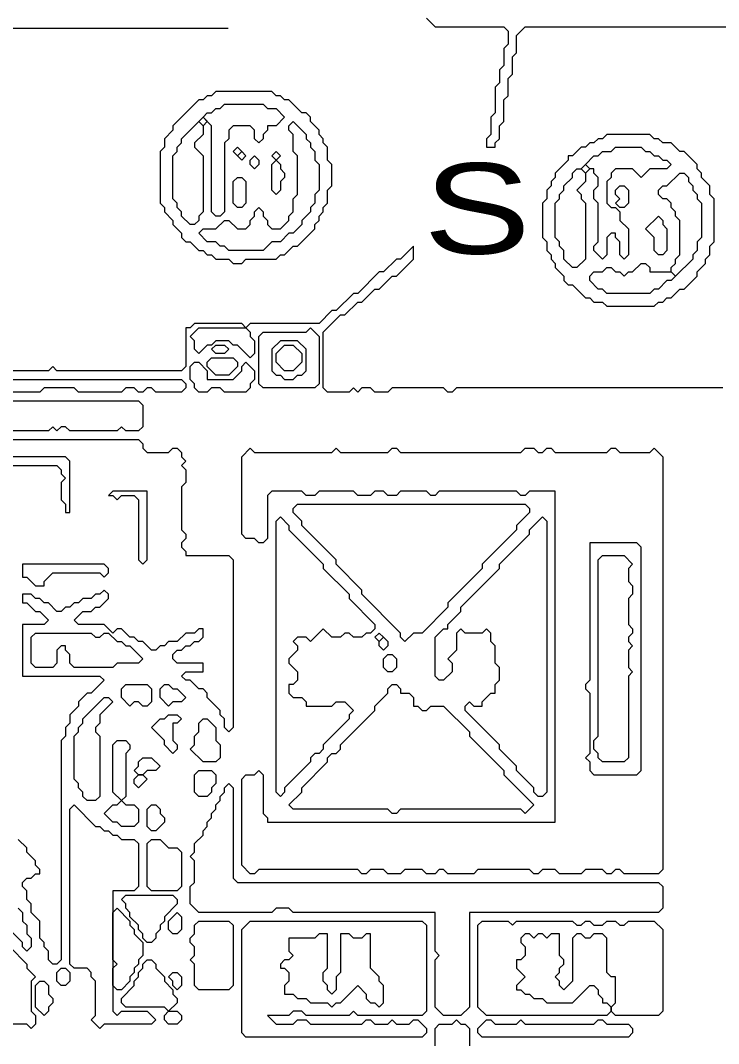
# Model space of a CAD drawing. Extents: x 20 to 3943, y 20 to 2783.
# Drawn here: x 2703.5 to 2866, y 1603.5 to 1841.5 of the extents above; entities that cross this region are included whole.
import ezdxf

# ---------------------------------------------------------------- set-up
doc = ezdxf.new("R2010")
doc.units = 0
for name, color, linetype, lineweight in [('OCR_TEXT', 6, 'Continuous', 0), ('TRACE_CURVE', 6, 'Continuous', 0), ('TRACE_STRAIGHT', 5, 'Continuous', 0), ('TRACE_TEXT_SYMBOL', 6, 'Continuous', 0)]:
    doc.layers.add(name, color=color, linetype=linetype, lineweight=lineweight)
doc.styles.add('wqy-unicode', font='wqy-unicode.lff')

msp = doc.modelspace()

# ---------------------------------------------------------------- linework, layer by layer
at = {"layer": 'TRACE_CURVE', "color": 6}
for points in [[(2798, 1842), (2800, 1840), (2816, 1840), (2817, 1839), (2817, 1836), (2816, 1835), (2816, 1831), (2815, 1830), (2815, 1827), (2814, 1826), (2814, 1820), (2813, 1819), (2813, 1815), (2812, 1814), (2812, 1812), (2814, 1812), (2814, 1813), (2815, 1814), (2815, 1817), (2816, 1818), (2816, 1823), (2817, 1824), (2817, 1828), (2818, 1829), (2818, 1833), (2819, 1834), (2819, 1838), (2821, 1840), (2936, 1840)], [(2774, 1756), (2774, 1769), (2778, 1773), (2779, 1773), (2782, 1776), (2783, 1776), (2786, 1779), (2787, 1779), (2790, 1782), (2791, 1782), (2795, 1786), (2795, 1789), (2792, 1786), (2791, 1786), (2788, 1783), (2787, 1783), (2782, 1778), (2781, 1778), (2777, 1774), (2776, 1774), (2773, 1771), (2757, 1771), (2756, 1770), (2755, 1771), (2744, 1771), (2743, 1770), (2742, 1770), (2742, 1761), (2741, 1760), (2712, 1760), (2711, 1761), (2710, 1760), (2701, 1760)], [(2701, 1758), (2741, 1758), (2742, 1757), (2742, 1756), (2741, 1755), (2735, 1755), (2734, 1756), (2733, 1756), (2732, 1755), (2731, 1755), (2730, 1756), (2728, 1756), (2727, 1755), (2717, 1755), (2716, 1756), (2709, 1756), (2708, 1755), (2695, 1755)], [(2867, 1756), (2805, 1756), (2804, 1755), (2803, 1755), (2802, 1756), (2790, 1756), (2789, 1755), (2786, 1755), (2785, 1756), (2783, 1756), (2782, 1755), (2781, 1756), (2780, 1755), (2775, 1755), (2774, 1756)], [(2712, 1738), (2713, 1737), (2713, 1736), (2714, 1735), (2713, 1734), (2713, 1730), (2714, 1729), (2714, 1727), (2715, 1727), (2715, 1739), (2714, 1740), (2683, 1740), (2681, 1742), (2681, 1743)], [(2682, 1744), (2731, 1744), (2732, 1743), (2732, 1742), (2733, 1741), (2738, 1741), (2739, 1742), (2740, 1742), (2741, 1741), (2741, 1740), (2742, 1739), (2741, 1738), (2742, 1737), (2742, 1734), (2741, 1733), (2741, 1723), (2742, 1722), (2742, 1721), (2741, 1720), (2741, 1719), (2742, 1718), (2742, 1717), (2752, 1717), (2753, 1716), (2753, 1677), (2752, 1676), (2751, 1677), (2751, 1679), (2750, 1680), (2750, 1681), (2747, 1684), (2747, 1685), (2746, 1686), (2745, 1686), (2743, 1688), (2742, 1688), (2741, 1689), (2742, 1690), (2746, 1690), (2746, 1692), (2740, 1692), (2739, 1693), (2739, 1694), (2740, 1695), (2741, 1695), (2742, 1696), (2743, 1696), (2744, 1697), (2745, 1697), (2746, 1698), (2746, 1700), (2745, 1700), (2744, 1699), (2742, 1699), (2740, 1697), (2738, 1697), (2737, 1696), (2736, 1696), (2735, 1695), (2734, 1695), (2732, 1697), (2731, 1697), (2730, 1698)], [(2757, 1742), (2758, 1741), (2776, 1741), (2777, 1742), (2778, 1741), (2789, 1741), (2790, 1742), (2791, 1742), (2792, 1741), (2820, 1741), (2821, 1742), (2823, 1742), (2824, 1741), (2825, 1741), (2826, 1742), (2827, 1742), (2828, 1741), (2840, 1741), (2841, 1742), (2842, 1742), (2843, 1741), (2850, 1741), (2851, 1742), (2853, 1740), (2853, 1644), (2852, 1643), (2844, 1643), (2843, 1644), (2842, 1644), (2841, 1643), (2840, 1643), (2839, 1644), (2835, 1644), (2834, 1643), (2829, 1643), (2828, 1644), (2825, 1644), (2824, 1643), (2823, 1643), (2822, 1644), (2810, 1644), (2809, 1643), (2803, 1643), (2802, 1644), (2801, 1644), (2800, 1643), (2798, 1643), (2797, 1644), (2793, 1644), (2792, 1643), (2789, 1643), (2788, 1644), (2785, 1644), (2784, 1643), (2783, 1643), (2782, 1644), (2759, 1644), (2758, 1643), (2757, 1643), (2755, 1645), (2755, 1665), (2756, 1666), (2758, 1666), (2759, 1667)], [(2759, 1667), (2760, 1666), (2760, 1657), (2761, 1656), (2761, 1655), (2828, 1655), (2828, 1732), (2822, 1732), (2821, 1731), (2820, 1731), (2819, 1732), (2801, 1732), (2800, 1731), (2799, 1731), (2798, 1732), (2792, 1732), (2791, 1731), (2789, 1731), (2788, 1732), (2786, 1732), (2785, 1731), (2782, 1731), (2781, 1732), (2773, 1732), (2772, 1731), (2770, 1731), (2769, 1732), (2762, 1732), (2761, 1731), (2761, 1721), (2760, 1720), (2759, 1720), (2758, 1721), (2756, 1721), (2755, 1722), (2755, 1740), (2757, 1742)], [(2683, 1738), (2712, 1738)], [(2730, 1698), (2729, 1698), (2727, 1700), (2726, 1700), (2725, 1699), (2723, 1701), (2717, 1701), (2716, 1702), (2718, 1704), (2720, 1704), (2721, 1705), (2722, 1705), (2724, 1707), (2724, 1708), (2723, 1709), (2722, 1708), (2721, 1708), (2720, 1707), (2718, 1707), (2717, 1706), (2716, 1706), (2715, 1705), (2714, 1705), (2713, 1704), (2712, 1704), (2710, 1706), (2709, 1706), (2708, 1707), (2707, 1707), (2706, 1708), (2704, 1708), (2704, 1706), (2705, 1706), (2707, 1704), (2708, 1704), (2710, 1702), (2709, 1701), (2704, 1701), (2704, 1689), (2722, 1689), (2723, 1688), (2720, 1685), (2719, 1685), (2717, 1683), (2717, 1682), (2715, 1680), (2715, 1678), (2714, 1677), (2714, 1675), (2713, 1674), (2713, 1623), (2712, 1622), (2711, 1622), (2710, 1623), (2710, 1625), (2709, 1626), (2709, 1627), (2708, 1628), (2708, 1632), (2706, 1634), (2706, 1636), (2705, 1637), (2705, 1639), (2704, 1640)], [(2704, 1640), (2704, 1641), (2705, 1642), (2706, 1642), (2707, 1643), (2708, 1643), (2708, 1644), (2707, 1645), (2707, 1646), (2705, 1648), (2705, 1649), (2703, 1651)], [(2703, 1635), (2704, 1634), (2704, 1632), (2705, 1631), (2705, 1629), (2706, 1628)], [(2706, 1628), (2706, 1626), (2705, 1625), (2704, 1626), (2704, 1627), (2699, 1632)], [(2810, 1631), (2811, 1632), (2817, 1632), (2818, 1631), (2819, 1632), (2832, 1632), (2833, 1631), (2834, 1631), (2835, 1632), (2836, 1632), (2837, 1631), (2839, 1631), (2840, 1632), (2842, 1632), (2843, 1631), (2844, 1631), (2845, 1632), (2851, 1632), (2853, 1630), (2853, 1611), (2852, 1610), (2842, 1610), (2841, 1611), (2841, 1612), (2842, 1613), (2842, 1619), (2841, 1619), (2840, 1620), (2840, 1628), (2839, 1629), (2837, 1629), (2836, 1628), (2835, 1628), (2834, 1629), (2833, 1629), (2832, 1628), (2832, 1618), (2830, 1616), (2829, 1617), (2829, 1618), (2828, 1619), (2829, 1620), (2829, 1621), (2830, 1622), (2830, 1623), (2829, 1624), (2829, 1629), (2827, 1629), (2826, 1628), (2825, 1629), (2824, 1629), (2823, 1628), (2822, 1629), (2821, 1629), (2820, 1628), (2820, 1627), (2821, 1626), (2821, 1624), (2820, 1623), (2819, 1623), (2819, 1621), (2821, 1619), (2819, 1617), (2819, 1616)], [(2819, 1616), (2820, 1616), (2821, 1615), (2822, 1615), (2823, 1614), (2825, 1614), (2826, 1613), (2832, 1613), (2836, 1617), (2837, 1617), (2838, 1616), (2838, 1615), (2839, 1614), (2839, 1613), (2840, 1613), (2841, 1612), (2841, 1611), (2840, 1610), (2812, 1610), (2810, 1612), (2810, 1631)], [(2800, 1603), (2800, 1607), (2801, 1608), (2804, 1608), (2805, 1609), (2806, 1608), (2807, 1608), (2808, 1607), (2808, 1603)]]:
    msp.add_lwpolyline(points, dxfattribs=at)
for points in [[(2745, 1770), (2756, 1770), (2757, 1769), (2757, 1768), (2758, 1767), (2758, 1764), (2757, 1763), (2754, 1766), (2753, 1766), (2752, 1767), (2749, 1767), (2748, 1766), (2747, 1766), (2745, 1764), (2744, 1765), (2744, 1767), (2743, 1768)], [(2770, 1769), (2771, 1770), (2773, 1768), (2773, 1757), (2772, 1756), (2760, 1756), (2759, 1757), (2759, 1768), (2760, 1769)], [(2748, 1765), (2749, 1766), (2751, 1766), (2752, 1765), (2751, 1764), (2749, 1764)], [(2743, 1761), (2744, 1762), (2745, 1762), (2747, 1760), (2747, 1758), (2753, 1758), (2755, 1760), (2755, 1761), (2756, 1762), (2758, 1760), (2758, 1758), (2757, 1757), (2757, 1756), (2756, 1755), (2751, 1755), (2750, 1756), (2748, 1756), (2747, 1755), (2745, 1755), (2744, 1756), (2744, 1757), (2743, 1758)], [(2747, 1762), (2748, 1763), (2753, 1763), (2754, 1762), (2754, 1761), (2752, 1759), (2749, 1759), (2747, 1761)], [(2685, 1752), (2686, 1753), (2731, 1753), (2732, 1752), (2732, 1747), (2731, 1746), (2728, 1746), (2727, 1747), (2726, 1746), (2715, 1746), (2714, 1747), (2713, 1747), (2712, 1746), (2711, 1747), (2710, 1746), (2691, 1746), (2690, 1747), (2689, 1746), (2687, 1746), (2685, 1748)], [(2767, 1728), (2768, 1729), (2821, 1729), (2822, 1728), (2822, 1727), (2819, 1724), (2819, 1723), (2811, 1715), (2811, 1714), (2803, 1706), (2803, 1705), (2797, 1699), (2795, 1699), (2793, 1697), (2792, 1698), (2792, 1699), (2783, 1708), (2783, 1709), (2777, 1715), (2777, 1716), (2769, 1724), (2769, 1725), (2767, 1727)], [(2763, 1725), (2764, 1726), (2766, 1724), (2766, 1723), (2774, 1715), (2774, 1714), (2780, 1708), (2780, 1707), (2786, 1701), (2786, 1700), (2785, 1699), (2784, 1699), (2783, 1698), (2781, 1698), (2780, 1699), (2779, 1699), (2778, 1698), (2776, 1698), (2774, 1700), (2771, 1697), (2770, 1698), (2768, 1698), (2767, 1697), (2768, 1696), (2768, 1695), (2766, 1693), (2766, 1692), (2768, 1690), (2768, 1688), (2767, 1687), (2766, 1687), (2766, 1685), (2767, 1684), (2769, 1684), (2770, 1683), (2770, 1682), (2776, 1682), (2777, 1683), (2779, 1683), (2781, 1681), (2780, 1680), (2780, 1679), (2774, 1673), (2774, 1672), (2773, 1671), (2772, 1671), (2771, 1670), (2771, 1669), (2765, 1663), (2765, 1662), (2764, 1661), (2763, 1662)], [(2825, 1726), (2826, 1725), (2826, 1662), (2825, 1661), (2824, 1661), (2823, 1662), (2823, 1663), (2819, 1667), (2819, 1668), (2815, 1672), (2815, 1673), (2807, 1681), (2807, 1682), (2808, 1683), (2809, 1682), (2811, 1682), (2811, 1683), (2813, 1685), (2814, 1685), (2814, 1687), (2815, 1688), (2815, 1691), (2814, 1692), (2814, 1696), (2813, 1697), (2813, 1699), (2812, 1700), (2811, 1699), (2807, 1699), (2806, 1700), (2805, 1699), (2805, 1695), (2803, 1693), (2804, 1692), (2804, 1690), (2802, 1688), (2801, 1688), (2800, 1689), (2800, 1698), (2802, 1700), (2803, 1700), (2803, 1701), (2806, 1704), (2806, 1705), (2815, 1714), (2815, 1715), (2822, 1722), (2822, 1723)], [(2706, 1698), (2707, 1699), (2720, 1699), (2721, 1698), (2722, 1698), (2723, 1699), (2724, 1699), (2726, 1697), (2727, 1697), (2728, 1696), (2729, 1696), (2732, 1693), (2731, 1692), (2726, 1692), (2725, 1691), (2716, 1691), (2715, 1692), (2715, 1694), (2714, 1695), (2714, 1696), (2713, 1696), (2712, 1695), (2712, 1692), (2711, 1691), (2707, 1691), (2706, 1692)], [(2786, 1698), (2787, 1699), (2788, 1698), (2787, 1697)], [(2787, 1697), (2788, 1698), (2789, 1697), (2789, 1696), (2788, 1695), (2787, 1696)], [(2788, 1693), (2789, 1694), (2790, 1694), (2791, 1693), (2791, 1691), (2790, 1690), (2789, 1690), (2788, 1691)], [(2727, 1686), (2728, 1687), (2733, 1687), (2734, 1686), (2734, 1683), (2733, 1682), (2732, 1682), (2731, 1683), (2730, 1683), (2729, 1682), (2727, 1684)], [(2736, 1686), (2737, 1687), (2738, 1687), (2739, 1686), (2740, 1686), (2742, 1684), (2741, 1683), (2739, 1683), (2738, 1682), (2736, 1684)], [(2789, 1686), (2790, 1687), (2791, 1687), (2792, 1686), (2792, 1685), (2794, 1685), (2795, 1684), (2795, 1682), (2796, 1682), (2797, 1681), (2798, 1681), (2799, 1682), (2802, 1682), (2808, 1676), (2808, 1675), (2816, 1667), (2816, 1666), (2823, 1659), (2821, 1657), (2820, 1658), (2792, 1658), (2791, 1657), (2790, 1657), (2789, 1658), (2767, 1658), (2766, 1659), (2769, 1662), (2769, 1663), (2775, 1669), (2775, 1670), (2776, 1671), (2777, 1671), (2778, 1672), (2778, 1673), (2786, 1681), (2786, 1682), (2789, 1685)], [(2723, 1684), (2724, 1684), (2725, 1683), (2722, 1680), (2722, 1678), (2721, 1677), (2721, 1676), (2722, 1675), (2722, 1661), (2721, 1660), (2719, 1660), (2718, 1661), (2718, 1662), (2717, 1663), (2717, 1664), (2716, 1665), (2716, 1675), (2717, 1676), (2717, 1677), (2718, 1678), (2718, 1679)], [(2737, 1679), (2738, 1680), (2740, 1680), (2741, 1679), (2740, 1678), (2739, 1678), (2739, 1674), (2740, 1673), (2740, 1672), (2739, 1671), (2737, 1673), (2737, 1674), (2734, 1677), (2736, 1679)], [(2745, 1678), (2746, 1679), (2747, 1679), (2749, 1677), (2749, 1674), (2750, 1673), (2750, 1670), (2749, 1669), (2746, 1669), (2743, 1672), (2744, 1673), (2744, 1675), (2745, 1676)], [(2725, 1673), (2726, 1674), (2728, 1674), (2729, 1673), (2729, 1672), (2728, 1671), (2728, 1661), (2727, 1660), (2725, 1662)], [(2731, 1669), (2732, 1670), (2734, 1670), (2736, 1668), (2735, 1667), (2733, 1667), (2732, 1666), (2731, 1666), (2730, 1667), (2731, 1668)], [(2730, 1665), (2731, 1666), (2732, 1666), (2733, 1665), (2731, 1663), (2730, 1664)], [(2744, 1666), (2745, 1667), (2748, 1667), (2749, 1666), (2749, 1664), (2748, 1663), (2748, 1662), (2747, 1661), (2745, 1661), (2744, 1662)], [(2751, 1663), (2752, 1664), (2753, 1663), (2753, 1642), (2754, 1641), (2852, 1641), (2853, 1640), (2853, 1635), (2852, 1634), (2808, 1634), (2808, 1612), (2806, 1610), (2802, 1610), (2800, 1612), (2800, 1623), (2801, 1624), (2800, 1625), (2800, 1634), (2767, 1634), (2766, 1635), (2763, 1635), (2762, 1634), (2745, 1634), (2743, 1636), (2743, 1640), (2744, 1641), (2744, 1646), (2743, 1647), (2744, 1648), (2744, 1650), (2746, 1652), (2746, 1653), (2747, 1654), (2747, 1655), (2748, 1656), (2748, 1657), (2749, 1658), (2749, 1659), (2750, 1660), (2750, 1661), (2751, 1662)], [(2715, 1658), (2716, 1659), (2721, 1654), (2722, 1654), (2723, 1653), (2724, 1653), (2725, 1652), (2726, 1652), (2727, 1651), (2730, 1651), (2731, 1650), (2731, 1640), (2730, 1639), (2725, 1639), (2725, 1611), (2726, 1610), (2727, 1611), (2733, 1611), (2735, 1609), (2734, 1608), (2723, 1608), (2722, 1607), (2720, 1609), (2721, 1610), (2721, 1618), (2720, 1619), (2720, 1620), (2719, 1621), (2716, 1621), (2715, 1622)], [(2726, 1659), (2727, 1660), (2728, 1659), (2730, 1659), (2731, 1658), (2731, 1655), (2730, 1654), (2727, 1654), (2726, 1655), (2725, 1655), (2723, 1657), (2725, 1659)], [(2733, 1658), (2734, 1659), (2735, 1659), (2736, 1658), (2736, 1657), (2737, 1656), (2737, 1655), (2735, 1653), (2734, 1653), (2733, 1654)], [(2733, 1650), (2734, 1651), (2736, 1651), (2738, 1649), (2740, 1649), (2741, 1648), (2741, 1640), (2740, 1639), (2734, 1639), (2733, 1640)], [(2727, 1637), (2728, 1638), (2739, 1638), (2740, 1637), (2740, 1636), (2737, 1633), (2737, 1632), (2736, 1631), (2736, 1630), (2735, 1629), (2735, 1628), (2734, 1627), (2733, 1627), (2732, 1628), (2732, 1629), (2731, 1630), (2731, 1631), (2729, 1633), (2729, 1634), (2728, 1635), (2728, 1636)], [(2725, 1634), (2726, 1635), (2729, 1632), (2729, 1631), (2730, 1630), (2730, 1629), (2732, 1627), (2732, 1624), (2731, 1623), (2731, 1622), (2730, 1621), (2730, 1620), (2729, 1619), (2729, 1618), (2727, 1616), (2726, 1616), (2725, 1617), (2725, 1621), (2726, 1622), (2725, 1623)], [(2740, 1634), (2741, 1633), (2741, 1630), (2740, 1629), (2739, 1629), (2738, 1630), (2738, 1632)], [(2744, 1631), (2745, 1632), (2752, 1632), (2753, 1631), (2753, 1617), (2752, 1616), (2745, 1616), (2744, 1617), (2744, 1622), (2743, 1623), (2744, 1624), (2744, 1626), (2743, 1627), (2743, 1628), (2744, 1629)], [(2757, 1632), (2797, 1632), (2798, 1631), (2798, 1611), (2797, 1610), (2782, 1610), (2781, 1611), (2780, 1610), (2770, 1610), (2769, 1611), (2767, 1611), (2766, 1610), (2761, 1610), (2763, 1608), (2767, 1608), (2768, 1609), (2770, 1609), (2771, 1608), (2783, 1608), (2784, 1609), (2785, 1609), (2786, 1608), (2789, 1608), (2790, 1609), (2791, 1608), (2794, 1608), (2795, 1609), (2796, 1609), (2798, 1607), (2798, 1606), (2797, 1605), (2756, 1605), (2755, 1606), (2755, 1630)], [(2697, 1629), (2698, 1630), (2701, 1627), (2701, 1626), (2705, 1622), (2705, 1621), (2707, 1619), (2706, 1618), (2706, 1611), (2707, 1610), (2707, 1608), (2706, 1607), (2705, 1608), (2692, 1608), (2691, 1607), (2689, 1609), (2694, 1614), (2694, 1615), (2695, 1616), (2695, 1617), (2696, 1618), (2696, 1620), (2697, 1621)], [(2712, 1620), (2713, 1621), (2714, 1621), (2715, 1620), (2715, 1618), (2714, 1617), (2713, 1617), (2712, 1618)], [(2732, 1622), (2733, 1623), (2734, 1623), (2735, 1622), (2735, 1621), (2737, 1619), (2737, 1618), (2739, 1616), (2739, 1615), (2740, 1614), (2740, 1613), (2738, 1611), (2737, 1612), (2728, 1612), (2727, 1613), (2727, 1614), (2730, 1617), (2730, 1618), (2731, 1619), (2731, 1620), (2732, 1621)], [(2738, 1619), (2739, 1620), (2740, 1620), (2741, 1619), (2741, 1617), (2740, 1616), (2739, 1617), (2739, 1618)], [(2707, 1617), (2708, 1618), (2709, 1618), (2710, 1617), (2710, 1615), (2711, 1614), (2711, 1613), (2710, 1612), (2710, 1611), (2709, 1610), (2707, 1612)], [(2737, 1610), (2738, 1611), (2740, 1611), (2741, 1610), (2741, 1609), (2740, 1608), (2738, 1608), (2737, 1609)], [(2812, 1609), (2813, 1609), (2814, 1608), (2819, 1608), (2820, 1609), (2821, 1608), (2837, 1608), (2838, 1609), (2839, 1609), (2840, 1608), (2845, 1608), (2846, 1607), (2846, 1606), (2845, 1605), (2811, 1605), (2810, 1606), (2810, 1607)]]:
    msp.add_lwpolyline(points, close=True, dxfattribs=at)
at = {"layer": 'TRACE_STRAIGHT', "color": 5}
msp.add_line((2540.62, 1839.68), (2751.88, 1839.71), dxfattribs=at)
at = {"layer": 'TRACE_TEXT_SYMBOL', "color": 6}
for points in [[(2749, 1825), (2748, 1824), (2747, 1824), (2746, 1823), (2745, 1823), (2739, 1817), (2739, 1816), (2737, 1814), (2737, 1812), (2736, 1811), (2736, 1799), (2737, 1798), (2737, 1797), (2739, 1795), (2739, 1794), (2741, 1792), (2741, 1791), (2742, 1790), (2743, 1790), (2745, 1788), (2746, 1788), (2747, 1787), (2748, 1787), (2749, 1786), (2752, 1786), (2753, 1785), (2755, 1785), (2756, 1786), (2763, 1786), (2764, 1787), (2765, 1787), (2767, 1789), (2768, 1789), (2772, 1793), (2772, 1794), (2773, 1795), (2773, 1796), (2774, 1797), (2774, 1798), (2775, 1799), (2775, 1802), (2776, 1803), (2776, 1808), (2775, 1809), (2775, 1812), (2774, 1813), (2774, 1814), (2773, 1815), (2773, 1816), (2771, 1818), (2771, 1819), (2770, 1820), (2769, 1820), (2766, 1823), (2765, 1823), (2764, 1824), (2763, 1824), (2762, 1825)], [(2750, 1821), (2751, 1822), (2760, 1822), (2761, 1821), (2763, 1821), (2765, 1819), (2763, 1817), (2761, 1817), (2761, 1816), (2760, 1815), (2760, 1814), (2759, 1813), (2758, 1814), (2758, 1816), (2757, 1817), (2753, 1817), (2752, 1816), (2752, 1814), (2751, 1813), (2751, 1797), (2750, 1796), (2749, 1796), (2748, 1797), (2748, 1817), (2746, 1819), (2747, 1820), (2748, 1820), (2749, 1821)], [(2745, 1818), (2746, 1819), (2747, 1818), (2746, 1817)], [(2745, 1818), (2746, 1817), (2746, 1815), (2744, 1813), (2744, 1812), (2746, 1810), (2746, 1797), (2745, 1796), (2745, 1795), (2744, 1794), (2743, 1794), (2741, 1796), (2741, 1797), (2740, 1798), (2740, 1799), (2739, 1800), (2739, 1810), (2740, 1811), (2740, 1812), (2741, 1813), (2741, 1814)], [(2766, 1817), (2767, 1818), (2770, 1815), (2770, 1814), (2771, 1813), (2771, 1812), (2772, 1811), (2772, 1809), (2773, 1808), (2773, 1802), (2772, 1801), (2772, 1799), (2771, 1798), (2771, 1797), (2769, 1795), (2769, 1794), (2767, 1792), (2766, 1792), (2764, 1790), (2762, 1790), (2760, 1788), (2752, 1788), (2751, 1789), (2750, 1789), (2749, 1790), (2747, 1790), (2745, 1792), (2746, 1793), (2749, 1793), (2751, 1795), (2752, 1795), (2754, 1793), (2756, 1793), (2757, 1794), (2757, 1795), (2758, 1796), (2758, 1797), (2759, 1798), (2760, 1797), (2760, 1796), (2761, 1795), (2761, 1794), (2762, 1793), (2764, 1793), (2766, 1795), (2766, 1796), (2767, 1797), (2767, 1800), (2768, 1801), (2768, 1810), (2767, 1811), (2767, 1815), (2766, 1816)], [(2840, 1815), (2839, 1814), (2838, 1814), (2837, 1813), (2836, 1813), (2835, 1812), (2834, 1812), (2832, 1810), (2831, 1810), (2831, 1809), (2828, 1806), (2828, 1805), (2827, 1804), (2827, 1803), (2826, 1802), (2826, 1800), (2825, 1799), (2825, 1791), (2826, 1790), (2826, 1788), (2827, 1787), (2827, 1786), (2828, 1785), (2828, 1784), (2830, 1782), (2830, 1781), (2831, 1780), (2832, 1780), (2835, 1777), (2836, 1777), (2837, 1776), (2839, 1776), (2840, 1775), (2851, 1775), (2852, 1776), (2853, 1776), (2854, 1777), (2855, 1777), (2857, 1779), (2858, 1779), (2861, 1782), (2861, 1783), (2863, 1785), (2863, 1786), (2864, 1787), (2864, 1789), (2865, 1790), (2865, 1800), (2864, 1801), (2864, 1803), (2862, 1805), (2862, 1806), (2861, 1807), (2861, 1808), (2858, 1811), (2857, 1811), (2855, 1813), (2853, 1813), (2852, 1814), (2851, 1814), (2850, 1815)], [(2753, 1811), (2754, 1812), (2755, 1811), (2754, 1810)], [(2841, 1811), (2842, 1812), (2848, 1812), (2849, 1811), (2850, 1811), (2851, 1810), (2852, 1810), (2853, 1809), (2854, 1809), (2855, 1808), (2854, 1807), (2850, 1807), (2848, 1805), (2846, 1807), (2842, 1807), (2841, 1806), (2841, 1805), (2840, 1804), (2840, 1799), (2841, 1798), (2842, 1798), (2843, 1797), (2843, 1795), (2845, 1793), (2845, 1787), (2844, 1786), (2843, 1787), (2843, 1790), (2842, 1791), (2842, 1792), (2841, 1792), (2840, 1791), (2840, 1787), (2839, 1786), (2837, 1788), (2837, 1789), (2838, 1790), (2838, 1799), (2837, 1800), (2837, 1802), (2838, 1803), (2838, 1805), (2837, 1806), (2837, 1807), (2836, 1807), (2835, 1808), (2837, 1810), (2838, 1810), (2839, 1811)], [(2754, 1810), (2755, 1811), (2756, 1810), (2755, 1809)], [(2757, 1809), (2758, 1810), (2759, 1809), (2759, 1808), (2758, 1807), (2757, 1808)], [(2762, 1810), (2763, 1811), (2764, 1810), (2763, 1809)], [(2762, 1808), (2763, 1809), (2764, 1808), (2764, 1807), (2765, 1806), (2765, 1805), (2764, 1804), (2764, 1802), (2763, 1801), (2762, 1802)], [(2832, 1806), (2833, 1807), (2834, 1807), (2835, 1806), (2835, 1804), (2833, 1802), (2834, 1801), (2834, 1800), (2835, 1799), (2835, 1786), (2833, 1784), (2832, 1784), (2830, 1786), (2830, 1788), (2829, 1789), (2829, 1790), (2828, 1791), (2828, 1799), (2829, 1800), (2829, 1801), (2830, 1802), (2830, 1803), (2832, 1805)], [(2834, 1807), (2835, 1808), (2836, 1807), (2835, 1806)], [(2753, 1804), (2754, 1805), (2755, 1805), (2756, 1804), (2756, 1799), (2755, 1798), (2754, 1798), (2753, 1799)], [(2857, 1806), (2858, 1806), (2859, 1805), (2859, 1804), (2860, 1803), (2860, 1802), (2861, 1801), (2861, 1800), (2862, 1799), (2862, 1791), (2861, 1790), (2861, 1788), (2860, 1787), (2860, 1786), (2856, 1782), (2855, 1783), (2855, 1784), (2856, 1785), (2856, 1786), (2857, 1787), (2857, 1795), (2856, 1796), (2856, 1797), (2855, 1798), (2855, 1799), (2854, 1800), (2853, 1800), (2852, 1801), (2852, 1802), (2853, 1803), (2854, 1803)], [(2842, 1802), (2843, 1803), (2844, 1803), (2845, 1802), (2845, 1799), (2844, 1798), (2843, 1798), (2842, 1799), (2843, 1800), (2842, 1801)], [(2852, 1796), (2853, 1795), (2853, 1794), (2854, 1793), (2854, 1788), (2853, 1787), (2852, 1787), (2851, 1788), (2851, 1791), (2849, 1793)], [(2848, 1785), (2849, 1785), (2850, 1784), (2850, 1783), (2855, 1783), (2856, 1782), (2855, 1781), (2854, 1781), (2852, 1779), (2851, 1779), (2850, 1778), (2840, 1778), (2839, 1779), (2838, 1779), (2836, 1781), (2836, 1782), (2837, 1783), (2839, 1783), (2840, 1784), (2841, 1784), (2842, 1783), (2843, 1783), (2844, 1782), (2845, 1783), (2846, 1783)], [(2764, 1767), (2762, 1765), (2762, 1760), (2763, 1759), (2764, 1759), (2765, 1758), (2767, 1758), (2768, 1759), (2769, 1759), (2770, 1760), (2770, 1765), (2768, 1767)], [(2765, 1766), (2767, 1766), (2769, 1764), (2769, 1762), (2767, 1760), (2765, 1760), (2763, 1762), (2763, 1764)], [(2725, 1732), (2724, 1731), (2725, 1731), (2726, 1730), (2727, 1731), (2730, 1731), (2731, 1730), (2731, 1716), (2732, 1715), (2733, 1716), (2733, 1732)], [(2836, 1720), (2836, 1688), (2835, 1687), (2835, 1686), (2836, 1685), (2836, 1671), (2835, 1670), (2836, 1669), (2836, 1667), (2837, 1666), (2847, 1666), (2848, 1667), (2848, 1719), (2847, 1720)], [(2838, 1716), (2839, 1717), (2844, 1717), (2846, 1715), (2845, 1714), (2845, 1711), (2846, 1710), (2846, 1708), (2845, 1707), (2845, 1701), (2846, 1700), (2846, 1699), (2845, 1698), (2845, 1697), (2846, 1696), (2845, 1695), (2845, 1691), (2846, 1690), (2845, 1689), (2845, 1670), (2844, 1669), (2839, 1669), (2838, 1670), (2838, 1671), (2837, 1672), (2837, 1674), (2838, 1675)], [(2704, 1715), (2704, 1712), (2705, 1712), (2707, 1710), (2709, 1710), (2709, 1711), (2711, 1713), (2722, 1713), (2723, 1712), (2724, 1713), (2724, 1714), (2723, 1715)], [(2773, 1629), (2772, 1628), (2766, 1628), (2766, 1625), (2767, 1624), (2766, 1623), (2765, 1623), (2764, 1622), (2764, 1621), (2765, 1621), (2766, 1620), (2766, 1618), (2765, 1617), (2765, 1615), (2767, 1615), (2768, 1614), (2770, 1614), (2771, 1613), (2775, 1613), (2776, 1612), (2777, 1613), (2778, 1613), (2782, 1617), (2784, 1615), (2784, 1614), (2785, 1613), (2786, 1613), (2787, 1612), (2788, 1613), (2788, 1617), (2787, 1618), (2787, 1619), (2785, 1621), (2785, 1629), (2784, 1629), (2783, 1628), (2781, 1628), (2780, 1629), (2778, 1629), (2778, 1620), (2777, 1619), (2777, 1616), (2776, 1615), (2775, 1616), (2775, 1617), (2774, 1618), (2774, 1620), (2775, 1621), (2775, 1629)]]:
    msp.add_lwpolyline(points, close=True, dxfattribs=at)

# ---------------------------------------------------------------- texts
at = {"layer": 'OCR_TEXT', "color": 6, "style": 'wqy-unicode', "width": 1.332556}
msp.add_text('S', height=21.06, dxfattribs=at).set_placement((2797.28, 1787.23))

doc.saveas('drawing.dxf')
